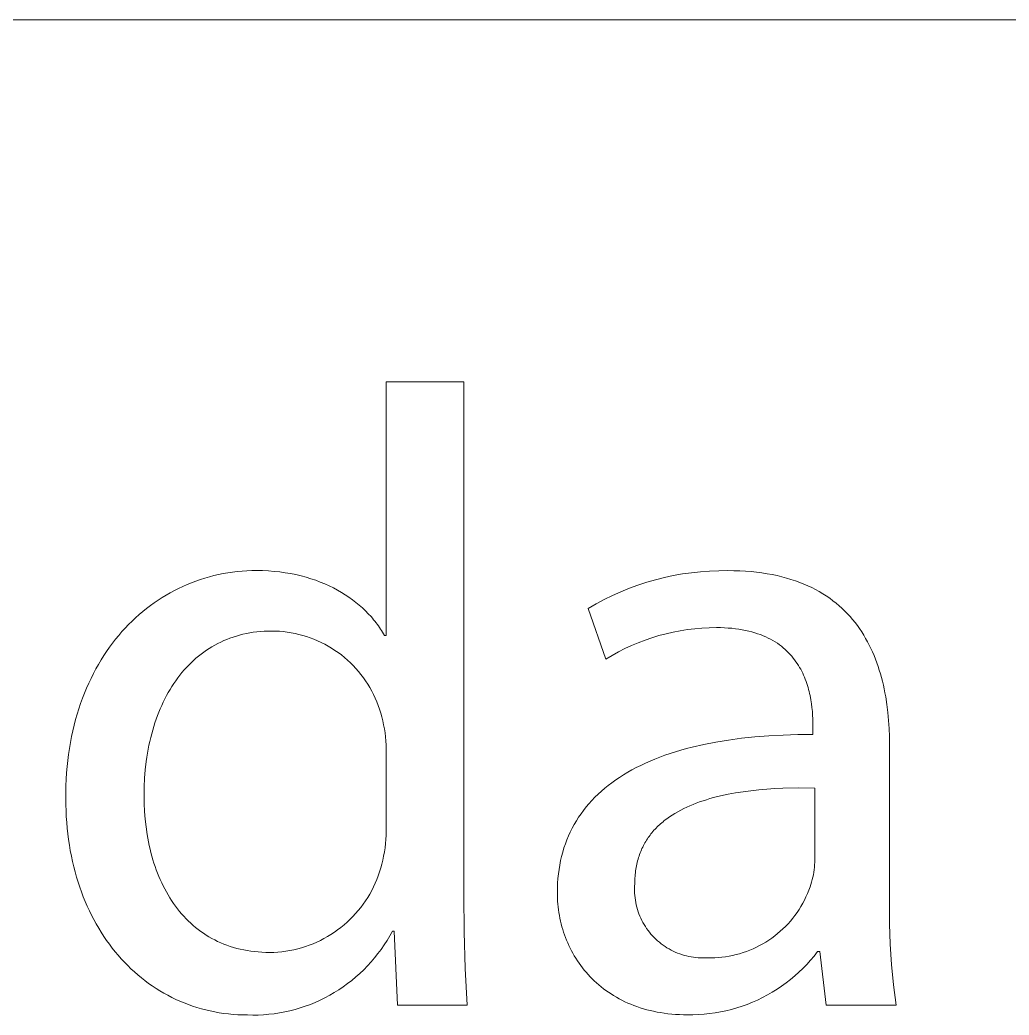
# Model space of a CAD drawing. Header units: millimetres. Extents: x -1576 to 3664, y -445 to 3215.
# Drawn here: x 3493.4 to 3552.5, y 80.9 to 140.3 of the extents above; entities that cross this region are included whole.
import ezdxf

# ---------------------------------------------------------------- set-up
doc = ezdxf.new("R2010")
doc.units = ezdxf.units.MM
doc.header["$MEASUREMENT"] = 0
doc.layers.add('Domyślny', color=7, linetype='Continuous', true_color=0x000000)

msp = doc.modelspace()

# ---------------------------------------------------------------- linework, layer by layer
at = {"layer": 'Domyślny', "color": 18, "lineweight": 15, "true_color": 0x000000}
for p, q in [((3659.287, 140.349), (1684.044, 140.349)), ((3515.283, 103.589), (3515.283, 118.735)), ((3515.283, 118.735), (3519.924, 118.735)), ((3519.924, 118.735), (3519.924, 88.077)), ((3504.18, 106.929), (3504.447, 107.013)), ((3504.447, 107.013), (3504.718, 107.091)), ((3504.718, 107.091), (3504.991, 107.161)), ((3504.991, 107.161), (3505.266, 107.224)), ((3505.266, 107.224), (3505.543, 107.279)), ((3505.543, 107.279), (3505.822, 107.328)), ((3505.822, 107.328), (3506.103, 107.369)), ((3506.103, 107.369), (3506.386, 107.403)), ((3506.386, 107.403), (3506.671, 107.429)), ((3506.671, 107.429), (3506.958, 107.448)), ((3506.958, 107.448), (3507.246, 107.459)), ((3507.246, 107.459), (3507.536, 107.463)), ((3507.536, 107.463), (3507.894, 107.458)), ((3507.894, 107.458), (3508.244, 107.442)), ((3508.244, 107.442), (3508.588, 107.416)), ((3508.588, 107.416), (3508.924, 107.381)), ((3508.924, 107.381), (3509.253, 107.336)), ((3509.253, 107.336), (3509.574, 107.282)), ((3509.574, 107.282), (3509.888, 107.219)), ((3509.888, 107.219), (3510.195, 107.147)), ((3510.195, 107.147), (3510.494, 107.067)), ((3510.494, 107.067), (3510.785, 106.979)), ((3510.785, 106.979), (3511.069, 106.883)), ((3531.367, 106.916), (3531.898, 107.049)), ((3531.898, 107.049), (3532.433, 107.164)), ((3532.433, 107.164), (3532.971, 107.26)), ((3532.971, 107.26), (3533.512, 107.338)), ((3533.512, 107.338), (3534.056, 107.396)), ((3534.056, 107.396), (3534.601, 107.436)), ((3534.601, 107.436), (3535.148, 107.457)), ((3535.148, 107.457), (3535.695, 107.459)), ((3535.695, 107.459), (3536.054, 107.456)), ((3536.054, 107.456), (3536.404, 107.444)), ((3536.404, 107.444), (3536.746, 107.425)), ((3536.746, 107.425), (3537.08, 107.399)), ((3537.08, 107.399), (3537.405, 107.365)), ((3537.405, 107.365), (3537.723, 107.325)), ((3537.723, 107.325), (3538.032, 107.277)), ((3538.032, 107.277), (3538.334, 107.222)), ((3538.334, 107.222), (3538.627, 107.161)), ((3538.627, 107.161), (3538.913, 107.093)), ((3538.913, 107.093), (3539.191, 107.019)), ((3539.191, 107.019), (3539.462, 106.938)), ((3502.63, 106.276), (3502.881, 106.402)), ((3502.881, 106.402), (3503.135, 106.521)), ((3503.135, 106.521), (3503.392, 106.634)), ((3503.392, 106.634), (3503.652, 106.739)), ((3503.652, 106.739), (3503.914, 106.838)), ((3503.914, 106.838), (3504.18, 106.929)), ((3511.069, 106.883), (3511.345, 106.78)), ((3511.345, 106.78), (3511.613, 106.67)), ((3511.613, 106.67), (3511.874, 106.552)), ((3511.874, 106.552), (3512.126, 106.428)), ((3512.126, 106.428), (3512.371, 106.298)), ((3529.302, 106.201), (3529.808, 106.407)), ((3529.808, 106.407), (3530.322, 106.594)), ((3530.322, 106.594), (3530.842, 106.764)), ((3530.842, 106.764), (3531.367, 106.916)), ((3539.462, 106.938), (3539.725, 106.851)), ((3539.725, 106.851), (3539.981, 106.758)), ((3539.981, 106.758), (3540.23, 106.659)), ((3540.23, 106.659), (3540.471, 106.554)), ((3540.471, 106.554), (3540.705, 106.443)), ((3540.705, 106.443), (3540.932, 106.327)), ((3501.659, 105.704), (3501.897, 105.857)), ((3501.897, 105.857), (3502.138, 106.003)), ((3502.138, 106.003), (3502.382, 106.143)), ((3502.382, 106.143), (3502.63, 106.276)), ((3512.371, 106.298), (3512.608, 106.162)), ((3512.608, 106.162), (3512.837, 106.02)), ((3512.837, 106.02), (3513.058, 105.872)), ((3513.058, 105.872), (3513.271, 105.72)), ((3528.311, 105.739), (3528.802, 105.979)), ((3528.802, 105.979), (3529.302, 106.201)), ((3540.932, 106.327), (3541.152, 106.205)), ((3541.152, 106.205), (3541.366, 106.078)), ((3541.366, 106.078), (3541.572, 105.945)), ((3541.572, 105.945), (3541.772, 105.808)), ((3541.772, 105.808), (3541.965, 105.665)), ((3500.745, 105.026), (3500.968, 105.205)), ((3500.968, 105.205), (3501.195, 105.378)), ((3501.195, 105.378), (3501.425, 105.544)), ((3501.425, 105.544), (3501.659, 105.704)), ((3513.271, 105.72), (3513.476, 105.562)), ((3513.476, 105.562), (3513.672, 105.4)), ((3513.672, 105.4), (3513.861, 105.234)), ((3513.861, 105.234), (3514.041, 105.063)), ((3527.354, 105.208), (3527.828, 105.482)), ((3528.401, 102.172), (3527.354, 105.208)), ((3527.828, 105.482), (3528.311, 105.739)), ((3541.965, 105.665), (3542.152, 105.518)), ((3542.152, 105.518), (3542.333, 105.366)), ((3542.333, 105.366), (3542.507, 105.209)), ((3542.507, 105.209), (3542.675, 105.048)), ((3500.102, 104.449), (3500.312, 104.648)), ((3500.312, 104.648), (3500.527, 104.84)), ((3500.527, 104.84), (3500.745, 105.026)), ((3514.041, 105.063), (3514.212, 104.889)), ((3514.212, 104.889), (3514.376, 104.711)), ((3514.376, 104.711), (3514.454, 104.621)), ((3514.454, 104.621), (3514.531, 104.53)), ((3542.675, 105.048), (3542.837, 104.882)), ((3542.837, 104.882), (3542.993, 104.713)), ((3542.993, 104.713), (3543.142, 104.539)), ((3499.496, 103.816), (3499.694, 104.033)), ((3499.694, 104.033), (3499.895, 104.244)), ((3499.895, 104.244), (3500.102, 104.449)), ((3514.531, 104.53), (3514.605, 104.439)), ((3514.605, 104.439), (3514.678, 104.347)), ((3514.678, 104.347), (3514.748, 104.254)), ((3514.748, 104.254), (3514.816, 104.161)), ((3514.816, 104.161), (3514.881, 104.067)), ((3514.881, 104.067), (3514.945, 103.972)), ((3534.144, 104.028), (3533.71, 103.991)), ((3534.579, 104.05), (3534.144, 104.028)), ((3535.014, 104.057), (3534.579, 104.05)), ((3535.254, 104.054), (3535.014, 104.057)), ((3535.487, 104.046), (3535.254, 104.054)), ((3535.713, 104.033), (3535.487, 104.046)), ((3535.933, 104.014), (3535.713, 104.033)), ((3536.146, 103.99), (3535.933, 104.014)), ((3543.142, 104.539), (3543.286, 104.361)), ((3543.286, 104.361), (3543.425, 104.179)), ((3543.425, 104.179), (3543.557, 103.994)), ((3499.115, 103.363), (3499.303, 103.593)), ((3499.303, 103.593), (3499.496, 103.816)), ((3505.948, 103.427), (3505.761, 103.356)), ((3506.138, 103.494), (3505.948, 103.427)), ((3506.331, 103.555), (3506.138, 103.494)), ((3506.527, 103.61), (3506.331, 103.555)), ((3506.726, 103.66), (3506.527, 103.61)), ((3506.928, 103.704), (3506.726, 103.66)), ((3507.133, 103.743), (3506.928, 103.704)), ((3507.341, 103.776), (3507.133, 103.743)), ((3507.552, 103.803), (3507.341, 103.776)), ((3507.766, 103.824), (3507.552, 103.803)), ((3507.983, 103.839), (3507.766, 103.824)), ((3508.203, 103.848), (3507.983, 103.839)), ((3508.426, 103.851), (3508.203, 103.848)), ((3508.662, 103.847), (3508.426, 103.851)), ((3508.899, 103.835), (3508.662, 103.847)), ((3509.135, 103.815), (3508.899, 103.835)), ((3509.37, 103.787), (3509.135, 103.815)), ((3509.604, 103.75), (3509.37, 103.787)), ((3509.836, 103.705), (3509.604, 103.75)), ((3510.067, 103.652), (3509.836, 103.705)), ((3510.296, 103.592), (3510.067, 103.652)), ((3510.522, 103.523), (3510.296, 103.592)), ((3510.746, 103.446), (3510.522, 103.523)), ((3510.967, 103.362), (3510.746, 103.446)), ((3514.945, 103.972), (3515.007, 103.877)), ((3515.007, 103.877), (3515.066, 103.782)), ((3515.066, 103.782), (3515.123, 103.686)), ((3515.123, 103.686), (3515.178, 103.589)), ((3515.178, 103.589), (3515.283, 103.589)), ((3531.159, 103.452), (3530.747, 103.311)), ((3531.575, 103.579), (3531.159, 103.452)), ((3531.996, 103.691), (3531.575, 103.579)), ((3532.42, 103.788), (3531.996, 103.691)), ((3532.848, 103.871), (3532.42, 103.788)), ((3533.278, 103.938), (3532.848, 103.871)), ((3533.71, 103.991), (3533.278, 103.938)), ((3536.354, 103.962), (3536.146, 103.99)), ((3536.555, 103.929), (3536.354, 103.962)), ((3536.75, 103.891), (3536.555, 103.929)), ((3536.938, 103.848), (3536.75, 103.891)), ((3537.121, 103.802), (3536.938, 103.848)), ((3537.299, 103.75), (3537.121, 103.802)), ((3537.47, 103.695), (3537.299, 103.75)), ((3537.636, 103.636), (3537.47, 103.695)), ((3537.796, 103.573), (3537.636, 103.636)), ((3537.951, 103.506), (3537.796, 103.573)), ((3538.1, 103.435), (3537.951, 103.506)), ((3538.244, 103.361), (3538.1, 103.435)), ((3543.557, 103.994), (3543.684, 103.804)), ((3543.684, 103.804), (3543.806, 103.612)), ((3543.806, 103.612), (3543.922, 103.416)), ((3543.922, 103.416), (3544.032, 103.217)), ((3498.58, 102.638), (3498.754, 102.885)), ((3498.754, 102.885), (3498.932, 103.127)), ((3498.932, 103.127), (3499.115, 103.363)), ((3504.875, 102.918), (3504.707, 102.815)), ((3505.046, 103.016), (3504.875, 102.918)), ((3505.22, 103.109), (3505.046, 103.016)), ((3505.397, 103.196), (3505.22, 103.109)), ((3505.578, 103.278), (3505.397, 103.196)), ((3505.761, 103.356), (3505.578, 103.278)), ((3511.185, 103.27), (3510.967, 103.362)), ((3511.4, 103.17), (3511.185, 103.27)), ((3511.611, 103.063), (3511.4, 103.17)), ((3511.819, 102.949), (3511.611, 103.063)), ((3512.022, 102.827), (3511.819, 102.949)), ((3512.221, 102.699), (3512.022, 102.827)), ((3529.939, 102.987), (3529.544, 102.803)), ((3530.34, 103.156), (3529.939, 102.987)), ((3530.747, 103.311), (3530.34, 103.156)), ((3538.383, 103.284), (3538.244, 103.361)), ((3538.517, 103.203), (3538.383, 103.284)), ((3538.646, 103.119), (3538.517, 103.203)), ((3538.77, 103.032), (3538.646, 103.119)), ((3538.889, 102.942), (3538.77, 103.032)), ((3539.004, 102.849), (3538.889, 102.942)), ((3539.113, 102.754), (3539.004, 102.849)), ((3544.032, 103.217), (3544.138, 103.015)), ((3544.138, 103.015), (3544.238, 102.809)), ((3498.249, 102.124), (3498.412, 102.384)), ((3498.412, 102.384), (3498.58, 102.638)), ((3503.918, 102.229), (3503.77, 102.097)), ((3504.069, 102.356), (3503.918, 102.229)), ((3504.223, 102.478), (3504.069, 102.356)), ((3504.381, 102.595), (3504.223, 102.478)), ((3504.543, 102.708), (3504.381, 102.595)), ((3504.707, 102.815), (3504.543, 102.708)), ((3512.415, 102.564), (3512.221, 102.699)), ((3512.604, 102.422), (3512.415, 102.564)), ((3512.789, 102.273), (3512.604, 102.422)), ((3512.968, 102.118), (3512.789, 102.273)), ((3528.775, 102.396), (3528.401, 102.172)), ((3529.156, 102.606), (3528.775, 102.396)), ((3529.544, 102.803), (3529.156, 102.606)), ((3539.219, 102.656), (3539.113, 102.754)), ((3539.32, 102.556), (3539.219, 102.656)), ((3539.416, 102.453), (3539.32, 102.556)), ((3539.508, 102.349), (3539.416, 102.453)), ((3539.596, 102.242), (3539.508, 102.349)), ((3539.68, 102.133), (3539.596, 102.242)), ((3544.238, 102.809), (3544.334, 102.601)), ((3544.334, 102.601), (3544.424, 102.391)), ((3544.424, 102.391), (3544.51, 102.177)), ((3497.938, 101.587), (3498.091, 101.858)), ((3498.091, 101.858), (3498.249, 102.124)), ((3503.346, 101.676), (3503.211, 101.526)), ((3503.484, 101.821), (3503.346, 101.676)), ((3503.625, 101.961), (3503.484, 101.821)), ((3503.77, 102.097), (3503.625, 101.961)), ((3513.141, 101.957), (3512.968, 102.118)), ((3513.309, 101.79), (3513.141, 101.957)), ((3513.471, 101.618), (3513.309, 101.79)), ((3539.76, 102.023), (3539.68, 102.133)), ((3539.837, 101.911), (3539.76, 102.023)), ((3539.909, 101.797), (3539.837, 101.911)), ((3539.978, 101.682), (3539.909, 101.797)), ((3540.043, 101.566), (3539.978, 101.682)), ((3544.51, 102.177), (3544.59, 101.961)), ((3544.59, 101.961), (3544.666, 101.743)), ((3544.666, 101.743), (3544.738, 101.523)), ((3497.649, 101.027), (3497.791, 101.31)), ((3497.791, 101.31), (3497.938, 101.587)), ((3502.829, 101.053), (3502.708, 100.886)), ((3502.953, 101.215), (3502.829, 101.053)), ((3503.08, 101.373), (3502.953, 101.215)), ((3503.211, 101.526), (3503.08, 101.373)), ((3513.627, 101.439), (3513.471, 101.618)), ((3513.776, 101.256), (3513.627, 101.439)), ((3513.919, 101.067), (3513.776, 101.256)), ((3514.055, 100.874), (3513.919, 101.067)), ((3540.104, 101.448), (3540.043, 101.566)), ((3540.162, 101.33), (3540.104, 101.448)), ((3540.217, 101.21), (3540.162, 101.33)), ((3540.268, 101.09), (3540.217, 101.21)), ((3540.317, 100.969), (3540.268, 101.09)), ((3544.738, 101.523), (3544.805, 101.3)), ((3544.805, 101.3), (3544.867, 101.075)), ((3544.867, 101.075), (3544.926, 100.849)), ((3497.259, 100.144), (3497.383, 100.444)), ((3497.383, 100.444), (3497.514, 100.738)), ((3497.514, 100.738), (3497.649, 101.027)), ((3502.478, 100.542), (3502.368, 100.363)), ((3502.591, 100.716), (3502.478, 100.542)), ((3502.708, 100.886), (3502.591, 100.716)), ((3514.185, 100.675), (3514.055, 100.874)), ((3514.307, 100.473), (3514.185, 100.675)), ((3514.423, 100.266), (3514.307, 100.473)), ((3540.362, 100.848), (3540.317, 100.969)), ((3540.404, 100.726), (3540.362, 100.848)), ((3540.444, 100.604), (3540.404, 100.726)), ((3540.481, 100.482), (3540.444, 100.604)), ((3540.515, 100.359), (3540.481, 100.482)), ((3544.926, 100.849), (3544.98, 100.621)), ((3544.98, 100.621), (3545.03, 100.391)), ((3497.141, 99.839), (3497.259, 100.144)), ((3502.159, 99.995), (3502.06, 99.806)), ((3502.262, 100.181), (3502.159, 99.995)), ((3502.368, 100.363), (3502.262, 100.181)), ((3514.531, 100.056), (3514.423, 100.266)), ((3514.631, 99.841), (3514.531, 100.056)), ((3540.546, 100.237), (3540.515, 100.359)), ((3540.575, 100.115), (3540.546, 100.237)), ((3540.601, 99.993), (3540.575, 100.115)), ((3540.647, 99.752), (3540.601, 99.993)), ((3545.03, 100.391), (3545.075, 100.16)), ((3545.075, 100.16), (3545.117, 99.927)), ((3545.117, 99.927), (3545.19, 99.459)), ((3496.923, 99.211), (3497.029, 99.527)), ((3497.029, 99.527), (3497.141, 99.839)), ((3501.873, 99.415), (3501.785, 99.215)), ((3501.964, 99.612), (3501.873, 99.415)), ((3502.06, 99.806), (3501.964, 99.612)), ((3514.725, 99.624), (3514.631, 99.841)), ((3514.81, 99.403), (3514.725, 99.624)), ((3514.888, 99.179), (3514.81, 99.403)), ((3540.685, 99.513), (3540.647, 99.752)), ((3540.715, 99.277), (3540.685, 99.513)), ((3540.737, 99.047), (3540.715, 99.277)), ((3545.19, 99.459), (3545.247, 98.986)), ((3496.73, 98.562), (3496.823, 98.889)), ((3496.823, 98.889), (3496.923, 99.211)), ((3501.619, 98.803), (3501.543, 98.592)), ((3501.7, 99.011), (3501.619, 98.803)), ((3501.785, 99.215), (3501.7, 99.011)), ((3514.958, 98.953), (3514.888, 99.179)), ((3515.02, 98.725), (3514.958, 98.953)), ((3515.074, 98.494), (3515.02, 98.725)), ((3540.754, 98.823), (3540.737, 99.047)), ((3540.765, 98.605), (3540.754, 98.823)), ((3545.247, 98.986), (3545.291, 98.511)), ((3496.563, 97.891), (3496.643, 98.229)), ((3496.643, 98.229), (3496.73, 98.562)), ((3501.4, 98.161), (3501.334, 97.94)), ((3501.469, 98.378), (3501.4, 98.161)), ((3501.543, 98.592), (3501.469, 98.378)), ((3515.128, 98.256), (3515.074, 98.494)), ((3515.174, 98.016), (3515.128, 98.256)), ((3540.771, 98.395), (3540.765, 98.605)), ((3540.772, 98.194), (3540.771, 98.395)), ((3540.772, 97.671), (3540.772, 98.194)), ((3545.291, 98.511), (3545.321, 98.034)), ((3496.422, 97.199), (3496.489, 97.548)), ((3496.489, 97.548), (3496.563, 97.891)), ((3501.215, 97.489), (3501.161, 97.259)), ((3501.273, 97.716), (3501.215, 97.489)), ((3501.334, 97.94), (3501.273, 97.716)), ((3515.213, 97.775), (3515.174, 98.016)), ((3515.243, 97.533), (3515.213, 97.775)), ((3515.265, 97.29), (3515.243, 97.533)), ((3536.498, 97.447), (3537.301, 97.531)), ((3537.301, 97.531), (3538.13, 97.596)), ((3538.13, 97.596), (3538.985, 97.64)), ((3538.985, 97.64), (3539.866, 97.666)), ((3539.866, 97.666), (3540.772, 97.671)), ((3545.321, 98.034), (3545.338, 97.555)), ((3545.338, 97.555), (3545.344, 97.077)), ((3496.362, 96.846), (3496.422, 97.199)), ((3501.11, 97.027), (3501.064, 96.791)), ((3501.161, 97.259), (3501.11, 97.027)), ((3515.279, 97.046), (3515.265, 97.29)), ((3515.285, 96.802), (3515.279, 97.046)), ((3533.217, 96.83), (3533.554, 96.918)), ((3533.554, 96.918), (3534.25, 97.079)), ((3534.25, 97.079), (3534.972, 97.221)), ((3534.972, 97.221), (3535.722, 97.344)), ((3535.722, 97.344), (3536.498, 97.447)), ((3545.344, 97.077), (3545.344, 87.585)), ((3496.263, 96.123), (3496.309, 96.487)), ((3496.309, 96.487), (3496.362, 96.846)), ((3500.983, 96.311), (3500.949, 96.068)), ((3501.022, 96.553), (3500.983, 96.311)), ((3501.064, 96.791), (3501.022, 96.553)), ((3515.283, 96.557), (3515.285, 96.802)), ((3515.283, 92.16), (3515.283, 96.557)), ((3531.336, 96.206), (3531.632, 96.322)), ((3531.632, 96.322), (3531.935, 96.433)), ((3531.935, 96.433), (3532.245, 96.539)), ((3532.245, 96.539), (3532.562, 96.641)), ((3532.562, 96.641), (3532.886, 96.738)), ((3532.886, 96.738), (3533.217, 96.83)), ((3496.193, 95.38), (3496.224, 95.754)), ((3496.224, 95.754), (3496.263, 96.123)), ((3500.949, 96.068), (3500.892, 95.572)), ((3529.961, 95.558), (3530.222, 95.697)), ((3530.222, 95.697), (3530.49, 95.831)), ((3530.49, 95.831), (3530.765, 95.961)), ((3530.765, 95.961), (3531.047, 96.086)), ((3531.047, 96.086), (3531.336, 96.206)), ((3496.169, 95.001), (3496.193, 95.38)), ((3500.892, 95.572), (3500.851, 95.066)), ((3528.99, 94.958), (3529.222, 95.115)), ((3529.222, 95.115), (3529.461, 95.267)), ((3529.461, 95.267), (3529.708, 95.415)), ((3529.708, 95.415), (3529.961, 95.558)), ((3496.143, 94.229), (3496.152, 94.617)), ((3496.152, 94.617), (3496.169, 95.001)), ((3500.826, 94.551), (3500.818, 94.027)), ((3500.851, 95.066), (3500.826, 94.551)), ((3528.337, 94.46), (3528.547, 94.631)), ((3528.547, 94.631), (3528.765, 94.796)), ((3528.765, 94.796), (3528.99, 94.958)), ((3496.142, 93.835), (3496.143, 94.229)), ((3500.818, 94.027), (3500.825, 93.551)), ((3527.569, 93.735), (3527.75, 93.923)), ((3527.75, 93.923), (3527.938, 94.106)), ((3527.938, 94.106), (3528.134, 94.286)), ((3528.134, 94.286), (3528.337, 94.46)), ((3534.83, 93.903), (3534.619, 93.844)), ((3535.26, 94.01), (3534.83, 93.903)), ((3535.7, 94.105), (3535.26, 94.01)), ((3536.15, 94.188), (3535.7, 94.105)), ((3536.607, 94.259), (3536.15, 94.188)), ((3537.07, 94.319), (3536.607, 94.259)), ((3537.539, 94.369), (3537.07, 94.319)), ((3538.013, 94.41), (3537.539, 94.369)), ((3538.489, 94.441), (3538.013, 94.41)), ((3538.967, 94.463), (3538.489, 94.441)), ((3539.925, 94.484), (3538.967, 94.463)), ((3540.877, 94.477), (3539.925, 94.484)), ((3540.877, 90.045), (3540.877, 94.477)), ((3496.145, 93.476), (3496.142, 93.835)), ((3496.155, 93.12), (3496.145, 93.476)), ((3500.825, 93.551), (3500.847, 93.08)), ((3527.071, 93.145), (3527.229, 93.346)), ((3527.229, 93.346), (3527.395, 93.542)), ((3527.395, 93.542), (3527.569, 93.735)), ((3533.234, 93.337), (3533.051, 93.25)), ((3533.421, 93.421), (3533.234, 93.337)), ((3533.612, 93.5), (3533.421, 93.421)), ((3533.806, 93.576), (3533.612, 93.5)), ((3534.005, 93.648), (3533.806, 93.576)), ((3534.206, 93.717), (3534.005, 93.648)), ((3534.411, 93.782), (3534.206, 93.717)), ((3534.619, 93.844), (3534.411, 93.782)), ((3496.173, 92.768), (3496.155, 93.12)), ((3496.196, 92.419), (3496.173, 92.768)), ((3500.847, 93.08), (3500.884, 92.615)), ((3526.64, 92.515), (3526.776, 92.729)), ((3526.776, 92.729), (3526.919, 92.939)), ((3526.919, 92.939), (3527.071, 93.145)), ((3532.2, 92.755), (3532.044, 92.644)), ((3532.361, 92.862), (3532.2, 92.755)), ((3532.527, 92.965), (3532.361, 92.862)), ((3532.697, 93.064), (3532.527, 92.965)), ((3532.872, 93.159), (3532.697, 93.064)), ((3533.051, 93.25), (3532.872, 93.159)), ((3496.227, 92.075), (3496.196, 92.419)), ((3500.884, 92.615), (3500.935, 92.157)), ((3500.935, 92.157), (3501.001, 91.706)), ((3515.287, 91.909), (3515.283, 92.16)), ((3526.39, 92.074), (3526.511, 92.297)), ((3526.511, 92.297), (3526.64, 92.515)), ((3531.471, 92.154), (3531.405, 92.088)), ((3531.537, 92.219), (3531.471, 92.154)), ((3531.606, 92.283), (3531.537, 92.219)), ((3531.675, 92.346), (3531.606, 92.283)), ((3531.746, 92.408), (3531.675, 92.346)), ((3531.819, 92.468), (3531.746, 92.408)), ((3531.892, 92.528), (3531.819, 92.468)), ((3532.044, 92.644), (3531.892, 92.528)), ((3496.264, 91.735), (3496.227, 92.075)), ((3496.307, 91.398), (3496.264, 91.735)), ((3501.001, 91.706), (3501.039, 91.484)), ((3515.269, 91.408), (3515.282, 91.659)), ((3515.282, 91.659), (3515.287, 91.909)), ((3526.073, 91.381), (3526.171, 91.616)), ((3526.171, 91.616), (3526.277, 91.847)), ((3526.277, 91.847), (3526.39, 92.074)), ((3530.987, 91.591), (3530.933, 91.516)), ((3531.042, 91.666), (3530.987, 91.591)), ((3531.099, 91.739), (3531.042, 91.666)), ((3531.157, 91.811), (3531.099, 91.739)), ((3531.217, 91.882), (3531.157, 91.811)), ((3531.278, 91.952), (3531.217, 91.882)), ((3531.341, 92.02), (3531.278, 91.952)), ((3531.405, 92.088), (3531.341, 92.02)), ((3496.357, 91.066), (3496.307, 91.398)), ((3496.413, 90.738), (3496.357, 91.066)), ((3501.039, 91.484), (3501.081, 91.264)), ((3501.081, 91.264), (3501.127, 91.046)), ((3501.127, 91.046), (3501.176, 90.831)), ((3515.217, 90.909), (3515.247, 91.158)), ((3515.247, 91.158), (3515.269, 91.408)), ((3525.9, 90.897), (3525.983, 91.141)), ((3525.983, 91.141), (3526.073, 91.381)), ((3530.602, 90.951), (3530.561, 90.865)), ((3530.644, 91.035), (3530.602, 90.951)), ((3530.688, 91.119), (3530.644, 91.035)), ((3530.734, 91.2), (3530.688, 91.119)), ((3530.781, 91.281), (3530.734, 91.2)), ((3530.83, 91.361), (3530.781, 91.281)), ((3530.881, 91.439), (3530.83, 91.361)), ((3530.933, 91.516), (3530.881, 91.439)), ((3496.475, 90.414), (3496.413, 90.738)), ((3496.544, 90.095), (3496.475, 90.414)), ((3501.176, 90.831), (3501.229, 90.617)), ((3501.229, 90.617), (3501.286, 90.406)), ((3501.286, 90.406), (3501.346, 90.198)), ((3515.074, 90.171), (3515.13, 90.416)), ((3515.13, 90.416), (3515.178, 90.662)), ((3515.178, 90.662), (3515.217, 90.909)), ((3525.699, 90.141), (3525.758, 90.397)), ((3525.758, 90.397), (3525.825, 90.649)), ((3525.825, 90.649), (3525.9, 90.897)), ((3530.384, 90.417), (3530.353, 90.324)), ((3530.416, 90.509), (3530.384, 90.417)), ((3530.449, 90.6), (3530.416, 90.509)), ((3530.485, 90.69), (3530.449, 90.6)), ((3530.522, 90.778), (3530.485, 90.69)), ((3530.561, 90.865), (3530.522, 90.778)), ((3496.618, 89.78), (3496.544, 90.095)), ((3496.699, 89.469), (3496.618, 89.78)), ((3501.346, 90.198), (3501.41, 89.992)), ((3501.41, 89.992), (3501.478, 89.789)), ((3501.478, 89.789), (3501.55, 89.589)), ((3514.957, 89.702), (3515.02, 89.936)), ((3515.02, 89.936), (3515.074, 90.171)), ((3525.604, 89.615), (3525.648, 89.88)), ((3525.648, 89.88), (3525.699, 90.141)), ((3530.23, 89.835), (3530.211, 89.734)), ((3530.251, 89.936), (3530.23, 89.835)), ((3530.274, 90.035), (3530.251, 89.936)), ((3530.298, 90.132), (3530.274, 90.035)), ((3530.325, 90.229), (3530.298, 90.132)), ((3530.353, 90.324), (3530.325, 90.229)), ((3540.846, 89.597), (3540.861, 89.746)), ((3540.861, 89.746), (3540.872, 89.896)), ((3540.872, 89.896), (3540.877, 90.045)), ((3496.786, 89.163), (3496.699, 89.469)), ((3496.878, 88.861), (3496.786, 89.163)), ((3501.55, 89.589), (3501.625, 89.391)), ((3501.625, 89.391), (3501.703, 89.196)), ((3501.703, 89.196), (3501.786, 89.005)), ((3514.722, 89.017), (3514.809, 89.243)), ((3514.809, 89.243), (3514.887, 89.471)), ((3514.887, 89.471), (3514.957, 89.702)), ((3525.54, 89.074), (3525.568, 89.347)), ((3525.568, 89.347), (3525.604, 89.615)), ((3530.145, 89.204), (3530.138, 89.094)), ((3530.154, 89.313), (3530.145, 89.204)), ((3530.165, 89.42), (3530.154, 89.313)), ((3530.179, 89.526), (3530.165, 89.42)), ((3530.194, 89.631), (3530.179, 89.526)), ((3530.211, 89.734), (3530.194, 89.631)), ((3540.733, 89.008), (3540.769, 89.154)), ((3540.769, 89.154), (3540.799, 89.301)), ((3540.799, 89.301), (3540.825, 89.449)), ((3540.825, 89.449), (3540.846, 89.597)), ((3496.976, 88.564), (3496.878, 88.861)), ((3497.08, 88.272), (3496.976, 88.564)), ((3501.786, 89.005), (3501.872, 88.816)), ((3501.872, 88.816), (3501.961, 88.63)), ((3501.961, 88.63), (3502.055, 88.448)), ((3514.417, 88.36), (3514.527, 88.575)), ((3514.527, 88.575), (3514.628, 88.794)), ((3514.628, 88.794), (3514.722, 89.017)), ((3525.509, 88.516), (3525.521, 88.797)), ((3525.521, 88.797), (3525.54, 89.074)), ((3530.119, 88.614), (3530.115, 88.473)), ((3530.129, 88.754), (3530.119, 88.614)), ((3530.13, 88.869), (3530.129, 88.754)), ((3530.133, 88.982), (3530.13, 88.869)), ((3530.138, 89.094), (3530.133, 88.982)), ((3540.524, 88.377), (3540.598, 88.58)), ((3540.598, 88.58), (3540.648, 88.721)), ((3540.648, 88.721), (3540.693, 88.864)), ((3540.693, 88.864), (3540.733, 89.008)), ((3497.19, 87.984), (3497.08, 88.272)), ((3497.305, 87.701), (3497.19, 87.984)), ((3502.055, 88.448), (3502.152, 88.269)), ((3502.152, 88.269), (3502.252, 88.093)), ((3502.252, 88.093), (3502.357, 87.921)), ((3514.177, 87.941), (3514.301, 88.148)), ((3514.301, 88.148), (3514.417, 88.36)), ((3519.924, 88.077), (3519.931, 85.889)), ((3525.505, 88.231), (3525.509, 88.516)), ((3525.507, 88.059), (3525.505, 88.231)), ((3525.512, 87.887), (3525.507, 88.059)), ((3530.115, 88.473), (3530.115, 88.333)), ((3530.115, 88.333), (3530.12, 88.192)), ((3530.12, 88.192), (3530.13, 88.052)), ((3530.13, 88.052), (3530.145, 87.912)), ((3540.263, 87.786), (3540.357, 87.98)), ((3540.357, 87.98), (3540.444, 88.177)), ((3540.444, 88.177), (3540.524, 88.377)), ((3497.425, 87.423), (3497.305, 87.701)), ((3497.551, 87.15), (3497.425, 87.423)), ((3502.357, 87.921), (3502.465, 87.752)), ((3502.465, 87.752), (3502.576, 87.587)), ((3502.576, 87.587), (3502.692, 87.425)), ((3502.692, 87.425), (3502.811, 87.267)), ((3513.763, 87.346), (3513.908, 87.54)), ((3513.908, 87.54), (3514.046, 87.738)), ((3514.046, 87.738), (3514.177, 87.941)), ((3525.522, 87.716), (3525.512, 87.887)), ((3525.535, 87.545), (3525.522, 87.716)), ((3525.553, 87.374), (3525.535, 87.545)), ((3525.574, 87.204), (3525.553, 87.374)), ((3530.145, 87.912), (3530.164, 87.773)), ((3530.164, 87.773), (3530.189, 87.634)), ((3530.189, 87.634), (3530.218, 87.497)), ((3530.218, 87.497), (3530.252, 87.36)), ((3539.942, 87.226), (3540.055, 87.409)), ((3540.055, 87.409), (3540.162, 87.596)), ((3540.162, 87.596), (3540.263, 87.786)), ((3545.344, 87.585), (3545.345, 86.367)), ((3497.683, 86.882), (3497.551, 87.15)), ((3497.819, 86.619), (3497.683, 86.882)), ((3502.811, 87.267), (3502.933, 87.113)), ((3502.933, 87.113), (3503.06, 86.963)), ((3503.06, 86.963), (3503.19, 86.817)), ((3503.19, 86.817), (3503.323, 86.675)), ((3513.119, 86.627), (3513.289, 86.798)), ((3513.289, 86.798), (3513.453, 86.975)), ((3513.453, 86.975), (3513.611, 87.158)), ((3513.611, 87.158), (3513.763, 87.346)), ((3525.599, 87.034), (3525.574, 87.204)), ((3525.628, 86.865), (3525.599, 87.034)), ((3525.661, 86.697), (3525.628, 86.865)), ((3530.252, 87.36), (3530.29, 87.225)), ((3530.29, 87.225), (3530.334, 87.091)), ((3530.334, 87.091), (3530.381, 86.959)), ((3530.381, 86.959), (3530.434, 86.828)), ((3530.434, 86.828), (3530.491, 86.7)), ((3539.565, 86.701), (3539.697, 86.871)), ((3539.697, 86.871), (3539.822, 87.046)), ((3539.822, 87.046), (3539.942, 87.226)), ((3497.961, 86.361), (3497.819, 86.619)), ((3498.108, 86.108), (3497.961, 86.361)), ((3503.323, 86.675), (3503.461, 86.537)), ((3503.461, 86.537), (3503.602, 86.403)), ((3503.602, 86.403), (3503.746, 86.274)), ((3503.746, 86.274), (3503.895, 86.149)), ((3512.574, 86.149), (3512.761, 86.302)), ((3512.761, 86.302), (3512.943, 86.461)), ((3512.943, 86.461), (3513.119, 86.627)), ((3525.697, 86.529), (3525.661, 86.697)), ((3525.737, 86.363), (3525.697, 86.529)), ((3525.782, 86.197), (3525.737, 86.363)), ((3525.83, 86.032), (3525.782, 86.197)), ((3530.491, 86.7), (3530.552, 86.573)), ((3530.552, 86.573), (3530.617, 86.449)), ((3530.617, 86.449), (3530.687, 86.326)), ((3530.687, 86.326), (3530.761, 86.207)), ((3530.761, 86.207), (3530.839, 86.09)), ((3538.983, 86.066), (3539.136, 86.217)), ((3539.136, 86.217), (3539.285, 86.373)), ((3539.285, 86.373), (3539.428, 86.535)), ((3539.428, 86.535), (3539.565, 86.701)), ((3545.345, 86.367), (3545.386, 85.149)), ((3498.259, 85.86), (3498.108, 86.108)), ((3498.416, 85.618), (3498.259, 85.86)), ((3498.578, 85.381), (3498.416, 85.618)), ((3503.895, 86.149), (3504.047, 86.028)), ((3504.047, 86.028), (3504.202, 85.912)), ((3504.202, 85.912), (3504.362, 85.801)), ((3504.362, 85.801), (3504.525, 85.694)), ((3504.525, 85.694), (3504.692, 85.592)), ((3504.692, 85.592), (3504.862, 85.495)), ((3511.565, 85.488), (3511.776, 85.606)), ((3511.776, 85.606), (3511.983, 85.731)), ((3511.983, 85.731), (3512.185, 85.864)), ((3512.185, 85.864), (3512.382, 86.003)), ((3512.382, 86.003), (3512.574, 86.149)), ((3515.496, 85.651), (3515.333, 85.376)), ((3515.649, 85.931), (3515.496, 85.651)), ((3515.754, 85.931), (3515.649, 85.931)), ((3515.964, 81.516), (3515.754, 85.931)), ((3519.931, 85.889), (3519.995, 83.701)), ((3525.881, 85.869), (3525.83, 86.032)), ((3525.937, 85.706), (3525.881, 85.869)), ((3525.996, 85.545), (3525.937, 85.706)), ((3530.839, 86.09), (3530.921, 85.976)), ((3530.921, 85.976), (3531.007, 85.864)), ((3531.007, 85.864), (3531.096, 85.756)), ((3531.096, 85.756), (3531.19, 85.651)), ((3531.19, 85.651), (3531.287, 85.549)), ((3538.319, 85.517), (3538.492, 85.646)), ((3538.492, 85.646), (3538.66, 85.78)), ((3538.66, 85.78), (3538.824, 85.92)), ((3538.824, 85.92), (3538.983, 86.066)), ((3498.744, 85.149), (3498.578, 85.381)), ((3498.915, 84.923), (3498.744, 85.149)), ((3504.862, 85.495), (3505.036, 85.402)), ((3505.036, 85.402), (3505.214, 85.315)), ((3505.214, 85.315), (3505.395, 85.233)), ((3505.395, 85.233), (3505.58, 85.156)), ((3505.58, 85.156), (3505.769, 85.084)), ((3505.769, 85.084), (3505.961, 85.017)), ((3505.961, 85.017), (3506.158, 84.956)), ((3510.227, 84.938), (3510.457, 85.01)), ((3510.457, 85.01), (3510.685, 85.09)), ((3510.685, 85.09), (3510.91, 85.178)), ((3510.91, 85.178), (3511.132, 85.274)), ((3511.132, 85.274), (3511.351, 85.377)), ((3511.351, 85.377), (3511.565, 85.488)), ((3515.16, 85.107), (3514.979, 84.844)), ((3515.333, 85.376), (3515.16, 85.107)), ((3526.06, 85.386), (3525.996, 85.545)), ((3526.127, 85.227), (3526.06, 85.386)), ((3526.198, 85.071), (3526.127, 85.227)), ((3526.272, 84.915), (3526.198, 85.071)), ((3531.287, 85.549), (3531.387, 85.45)), ((3531.387, 85.45), (3531.491, 85.355)), ((3531.491, 85.355), (3531.598, 85.264)), ((3531.598, 85.264), (3531.708, 85.176)), ((3531.708, 85.176), (3531.821, 85.092)), ((3531.821, 85.092), (3531.936, 85.013)), ((3531.936, 85.013), (3532.055, 84.937)), ((3537.395, 84.967), (3537.587, 85.064)), ((3537.587, 85.064), (3537.776, 85.168)), ((3537.776, 85.168), (3537.961, 85.278)), ((3537.961, 85.278), (3538.142, 85.394)), ((3538.142, 85.394), (3538.319, 85.517)), ((3545.386, 85.149), (3545.466, 83.933)), ((3499.091, 84.702), (3498.915, 84.923)), ((3499.272, 84.487), (3499.091, 84.702)), ((3499.456, 84.278), (3499.272, 84.487)), ((3506.158, 84.956), (3506.357, 84.9)), ((3506.357, 84.9), (3506.561, 84.85)), ((3506.561, 84.85), (3506.768, 84.806)), ((3506.768, 84.806), (3506.979, 84.767)), ((3506.979, 84.767), (3507.193, 84.734)), ((3507.193, 84.734), (3507.411, 84.706)), ((3507.411, 84.706), (3507.633, 84.685)), ((3507.633, 84.685), (3507.859, 84.67)), ((3507.859, 84.67), (3508.088, 84.66)), ((3508.088, 84.66), (3508.321, 84.657)), ((3508.321, 84.657), (3508.562, 84.663)), ((3508.562, 84.663), (3508.804, 84.678)), ((3508.804, 84.678), (3509.044, 84.7)), ((3509.044, 84.7), (3509.284, 84.731)), ((3509.284, 84.731), (3509.522, 84.771)), ((3509.522, 84.771), (3509.759, 84.818)), ((3509.759, 84.818), (3509.994, 84.874)), ((3509.994, 84.874), (3510.227, 84.938)), ((3514.789, 84.587), (3514.59, 84.337)), ((3514.979, 84.844), (3514.789, 84.587)), ((3526.351, 84.762), (3526.272, 84.915)), ((3526.433, 84.61), (3526.351, 84.762)), ((3526.519, 84.461), (3526.433, 84.61)), ((3526.609, 84.313), (3526.519, 84.461)), ((3532.055, 84.937), (3532.176, 84.865)), ((3532.176, 84.865), (3532.299, 84.798)), ((3532.299, 84.798), (3532.425, 84.734)), ((3532.425, 84.734), (3532.552, 84.676)), ((3532.552, 84.676), (3532.682, 84.621)), ((3532.682, 84.621), (3532.814, 84.571)), ((3532.814, 84.571), (3532.947, 84.526)), ((3532.947, 84.526), (3533.081, 84.485)), ((3533.081, 84.485), (3533.217, 84.449)), ((3533.217, 84.449), (3533.354, 84.418)), ((3533.354, 84.418), (3533.493, 84.391)), ((3535.334, 84.374), (3535.548, 84.401)), ((3535.548, 84.401), (3535.76, 84.435)), ((3535.76, 84.435), (3535.972, 84.477)), ((3535.972, 84.477), (3536.182, 84.526)), ((3536.182, 84.526), (3536.39, 84.582)), ((3536.39, 84.582), (3536.596, 84.645)), ((3536.596, 84.645), (3536.799, 84.715)), ((3536.799, 84.715), (3537.001, 84.792)), ((3537.001, 84.792), (3537.199, 84.876)), ((3537.199, 84.876), (3537.395, 84.967)), ((3540.846, 84.445), (3540.632, 84.191)), ((3541.052, 84.706), (3540.846, 84.445)), ((3541.191, 84.706), (3541.052, 84.706)), ((3541.558, 81.513), (3541.191, 84.706)), ((3499.646, 84.074), (3499.456, 84.278)), ((3499.839, 83.876), (3499.646, 84.074)), ((3500.037, 83.684), (3499.839, 83.876)), ((3514.167, 83.858), (3513.944, 83.629)), ((3514.383, 84.094), (3514.167, 83.858)), ((3514.59, 84.337), (3514.383, 84.094)), ((3526.702, 84.167), (3526.609, 84.313)), ((3526.8, 84.023), (3526.702, 84.167)), ((3526.901, 83.882), (3526.8, 84.023)), ((3527.006, 83.742), (3526.901, 83.882)), ((3533.493, 84.391), (3533.631, 84.369)), ((3533.631, 84.369), (3533.771, 84.352)), ((3533.771, 84.352), (3533.911, 84.34)), ((3533.911, 84.34), (3534.052, 84.333)), ((3534.052, 84.333), (3534.192, 84.33)), ((3534.192, 84.33), (3534.333, 84.333)), ((3534.333, 84.333), (3534.473, 84.34)), ((3534.473, 84.34), (3534.689, 84.337)), ((3534.689, 84.337), (3534.904, 84.342)), ((3534.904, 84.342), (3535.119, 84.354)), ((3535.119, 84.354), (3535.334, 84.374)), ((3540.408, 83.945), (3540.177, 83.706)), ((3540.632, 84.191), (3540.408, 83.945)), ((3545.466, 83.933), (3545.586, 82.721)), ((3500.239, 83.498), (3500.037, 83.684)), ((3500.445, 83.318), (3500.239, 83.498)), ((3500.655, 83.143), (3500.445, 83.318)), ((3513.713, 83.409), (3513.475, 83.196)), ((3513.944, 83.629), (3513.713, 83.409)), ((3519.995, 83.701), (3520.116, 81.516)), ((3527.115, 83.606), (3527.006, 83.742)), ((3527.227, 83.471), (3527.115, 83.606)), ((3527.343, 83.339), (3527.227, 83.471)), ((3527.463, 83.21), (3527.343, 83.339)), ((3527.587, 83.083), (3527.463, 83.21)), ((3539.689, 83.255), (3539.434, 83.042)), ((3539.937, 83.476), (3539.689, 83.255)), ((3540.177, 83.706), (3539.937, 83.476)), ((3500.869, 82.975), (3500.655, 83.143)), ((3501.087, 82.813), (3500.869, 82.975)), ((3501.309, 82.657), (3501.087, 82.813)), ((3501.535, 82.508), (3501.309, 82.657)), ((3512.977, 82.795), (3512.718, 82.608)), ((3513.229, 82.991), (3512.977, 82.795)), ((3513.475, 83.196), (3513.229, 82.991)), ((3527.714, 82.959), (3527.587, 83.083)), ((3527.846, 82.838), (3527.714, 82.959)), ((3527.981, 82.72), (3527.846, 82.838)), ((3528.119, 82.605), (3527.981, 82.72)), ((3538.902, 82.643), (3538.626, 82.458)), ((3539.171, 82.838), (3538.902, 82.643)), ((3539.434, 83.042), (3539.171, 82.838)), ((3545.586, 82.721), (3545.745, 81.513)), ((3501.764, 82.365), (3501.535, 82.508)), ((3501.996, 82.228), (3501.764, 82.365)), ((3502.233, 82.097), (3501.996, 82.228)), ((3502.472, 81.973), (3502.233, 82.097)), ((3511.906, 82.1), (3511.624, 81.949)), ((3512.182, 82.26), (3511.906, 82.1)), ((3512.453, 82.429), (3512.182, 82.26)), ((3512.718, 82.608), (3512.453, 82.429)), ((3528.262, 82.493), (3528.119, 82.605)), ((3528.408, 82.384), (3528.262, 82.493)), ((3528.558, 82.279), (3528.408, 82.384)), ((3528.712, 82.177), (3528.558, 82.279)), ((3528.869, 82.078), (3528.712, 82.177)), ((3529.03, 81.982), (3528.869, 82.078)), ((3538.055, 82.118), (3537.761, 81.962)), ((3538.343, 82.283), (3538.055, 82.118)), ((3538.626, 82.458), (3538.343, 82.283)), ((3502.715, 81.856), (3502.472, 81.973)), ((3502.961, 81.746), (3502.715, 81.856)), ((3503.211, 81.642), (3502.961, 81.746)), ((3503.463, 81.544), (3503.211, 81.642)), ((3503.719, 81.454), (3503.463, 81.544)), ((3503.978, 81.37), (3503.719, 81.454)), ((3510.45, 81.446), (3510.147, 81.345)), ((3510.75, 81.557), (3510.45, 81.446)), ((3511.045, 81.678), (3510.75, 81.557)), ((3511.337, 81.809), (3511.045, 81.678)), ((3511.624, 81.949), (3511.337, 81.809)), ((3520.116, 81.516), (3515.964, 81.516)), ((3529.195, 81.891), (3529.03, 81.982)), ((3529.364, 81.803), (3529.195, 81.891)), ((3529.536, 81.718), (3529.364, 81.803)), ((3529.712, 81.638), (3529.536, 81.718)), ((3529.892, 81.562), (3529.712, 81.638)), ((3530.075, 81.489), (3529.892, 81.562)), ((3530.262, 81.421), (3530.075, 81.489)), ((3536.537, 81.447), (3536.221, 81.345)), ((3536.85, 81.559), (3536.537, 81.447)), ((3537.158, 81.683), (3536.85, 81.559)), ((3537.462, 81.817), (3537.158, 81.683)), ((3537.761, 81.962), (3537.462, 81.817)), ((3545.745, 81.513), (3541.558, 81.513)), ((3504.239, 81.294), (3503.978, 81.37)), ((3504.503, 81.224), (3504.239, 81.294)), ((3504.77, 81.162), (3504.503, 81.224)), ((3505.04, 81.106), (3504.77, 81.162)), ((3505.312, 81.058), (3505.04, 81.106)), ((3505.587, 81.017), (3505.312, 81.058)), ((3505.864, 80.983), (3505.587, 81.017)), ((3506.143, 80.957), (3505.864, 80.983)), ((3506.425, 80.938), (3506.143, 80.957)), ((3506.709, 80.927), (3506.425, 80.938)), ((3506.995, 80.923), (3506.709, 80.927)), ((3507.314, 80.917), (3506.995, 80.923)), ((3507.634, 80.921), (3507.314, 80.917)), ((3507.953, 80.937), (3507.634, 80.921)), ((3508.271, 80.963), (3507.953, 80.937)), ((3508.589, 81), (3508.271, 80.963)), ((3508.905, 81.047), (3508.589, 81)), ((3509.219, 81.106), (3508.905, 81.047)), ((3509.531, 81.175), (3509.219, 81.106)), ((3509.84, 81.255), (3509.531, 81.175)), ((3510.147, 81.345), (3509.84, 81.255)), ((3530.453, 81.356), (3530.262, 81.421)), ((3530.648, 81.296), (3530.453, 81.356)), ((3530.846, 81.241), (3530.648, 81.296)), ((3531.048, 81.189), (3530.846, 81.241)), ((3531.254, 81.142), (3531.048, 81.189)), ((3531.463, 81.1), (3531.254, 81.142)), ((3531.676, 81.063), (3531.463, 81.1)), ((3531.892, 81.03), (3531.676, 81.063)), ((3532.113, 81.002), (3531.892, 81.03)), ((3532.337, 80.979), (3532.113, 81.002)), ((3532.564, 80.961), (3532.337, 80.979)), ((3532.796, 80.948), (3532.564, 80.961)), ((3533.031, 80.94), (3532.796, 80.948)), ((3533.269, 80.937), (3533.031, 80.94)), ((3533.602, 80.936), (3533.269, 80.937)), ((3533.934, 80.947), (3533.602, 80.936)), ((3534.266, 80.97), (3533.934, 80.947)), ((3534.596, 81.004), (3534.266, 80.97)), ((3534.925, 81.049), (3534.596, 81.004)), ((3535.253, 81.106), (3534.925, 81.049)), ((3535.578, 81.174), (3535.253, 81.106)), ((3535.901, 81.254), (3535.578, 81.174)), ((3536.221, 81.345), (3535.901, 81.254))]:
    msp.add_line(p, q, dxfattribs=at)

doc.saveas('drawing.dxf')
